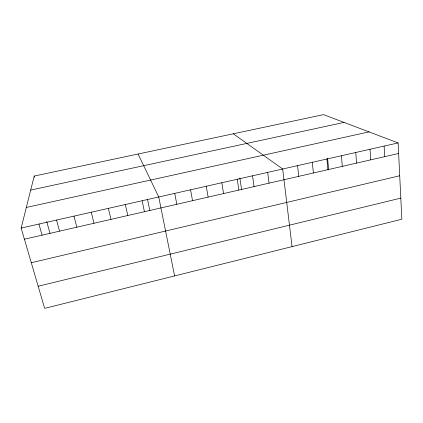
<?xml version="1.0" encoding="UTF-8"?>
<svg xmlns="http://www.w3.org/2000/svg" width="423" height="423" viewBox="0 0 423 423"><rect width="100%" height="100%" fill="white"/><g stroke="black" fill="none" stroke-linecap="round" stroke-linejoin="round"><path stroke-width="0.63" d="M21.15 228.066L34.215 176.058L323.553 114.633L398.117 142.926L401.85 219.214L44.653 308.367L21.15 228.066L398.117 142.926M38.176 286.234L400.819 198.112M31.297 262.731L399.724 175.762M24.412 239.207L398.63 153.464M26.326 207.455L369.036 131.891M30.689 190.091L344.063 122.416M233.327 133.79L282.68 168.999L292.06 246.62M138.072 154.009L158.747 196.986L174.593 275.939M38.937 224.047L42.057 235.162M34.215 176.058L34.554 177.29M46.742 221.578L50.025 233.517M56.555 220.066L59.537 231.159M73.999 216.127L76.843 227.193M91.278 212.224L93.985 223.265M108.388 208.359L110.963 219.373M125.335 204.536L127.783 215.524M142.123 200.745L144.439 211.706M147.532 199.487L149.853 210.638M174.736 193.38L176.809 204.288M190.577 189.8L192.534 200.687M206.276 186.252L208.121 197.113M221.832 182.741L223.561 193.575M237.25 179.257L238.868 190.07M239.873 177.998L241.628 189.848M252.526 175.809L254.038 186.596M267.669 172.388L269.07 183.148M297.554 165.642L298.749 176.349M312.301 162.31L313.39 172.996M327.587 158.207L328.671 169.893M326.916 159.006L327.904 169.671M341.403 155.738L342.297 166.371M355.764 152.492L356.563 163.104M370.003 149.277L370.707 159.862M384.121 146.088L384.729 156.647"/></g></svg>
